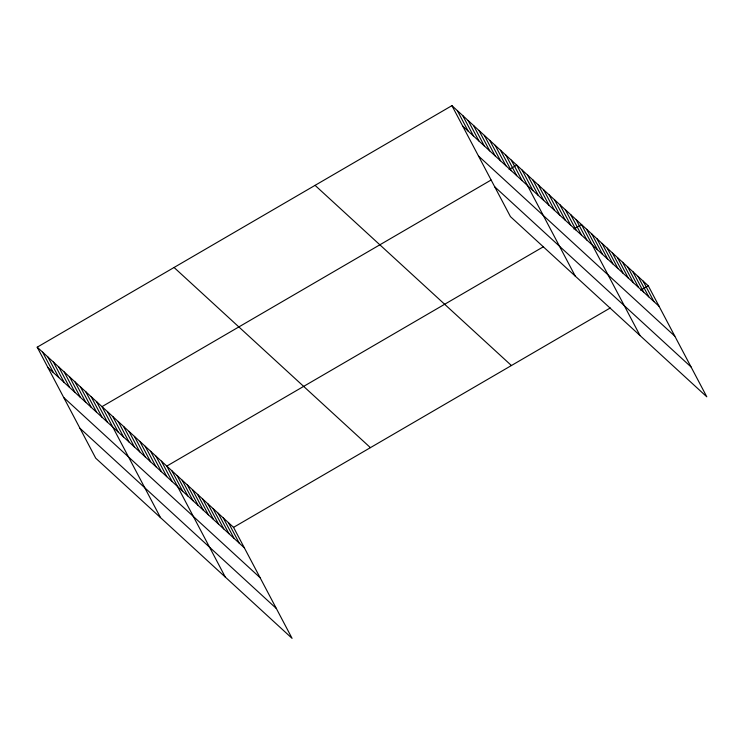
<?xml version="1.0" encoding="UTF-8"?>
<svg xmlns="http://www.w3.org/2000/svg" width="744" height="744" viewBox="0 0 744 744"><rect width="100%" height="100%" fill="white"/><g stroke="black" fill="none" stroke-linecap="round" stroke-linejoin="round"><path stroke-width="1.12" d="M37.2 347.188L233.551 527.356L292.076 638.352L95.716 458.174L37.2 347.188L451.924 105.648L648.284 285.826L706.8 396.812L510.449 216.643L451.924 105.648M491.059 180.048L101.993 406.643L160.518 517.638M509.119 169.539L516.727 165.103L575.242 276.098M543.501 246.701L166.796 466.097L225.311 577.093M573.912 228.994L581.52 224.567L640.035 335.553M233.551 527.356L610.266 307.96M640.677 290.253L648.284 285.826M462.712 126.108L659.063 306.277M478.466 155.989L674.817 336.158M494.695 186.772L691.046 366.941M315.065 185.358L511.416 365.527M174.059 267.477L370.41 447.646M47.988 367.638L244.339 547.817M63.742 397.519L260.093 577.688M79.971 428.302L276.322 608.471M643.141 281.111L653.929 301.571M638.008 276.396L648.796 296.856M632.874 271.681L643.662 292.141M627.741 266.975L638.529 287.426M622.607 262.26L633.386 282.72M617.464 257.545L628.252 278.005M612.331 252.839L623.119 273.29M607.197 248.124L617.985 268.584M602.063 243.409L612.851 263.869M596.93 238.703L607.709 259.154M591.787 233.988L602.575 254.448M586.653 229.273L597.441 249.733M576.116 219.61L586.904 240.07M570.722 214.653L581.51 235.113M565.319 209.696L576.107 230.156M559.925 204.749L570.704 225.2M554.522 199.792L565.31 220.252M549.119 194.835L559.906 215.295M543.725 189.878L554.503 210.338M538.321 184.93L549.109 205.381M532.918 179.974L543.706 200.424M527.524 175.017L538.312 195.477M522.121 170.06L532.909 190.52M511.323 160.155L522.111 180.606M505.92 155.198L516.708 175.658M500.526 150.242L511.314 170.702M495.123 145.285L505.911 165.745M489.729 140.337L500.507 160.788M484.325 135.38L495.113 155.84M478.922 130.423L489.71 150.883M473.528 125.466L484.307 145.926M468.125 120.519L478.913 140.969M462.722 115.562L473.51 136.022M457.328 110.605L468.116 131.065M228.417 522.641L239.205 543.101M223.284 517.936L234.072 538.386M218.15 513.221L228.929 533.681M213.007 508.505L223.795 528.965M207.874 503.79L218.662 524.25M202.74 499.084L213.528 519.535M197.606 494.369L208.394 514.829M192.473 489.654L203.252 510.114M187.339 484.949L198.118 505.399M182.196 480.233L192.984 500.693M177.063 475.518L187.851 495.978M171.929 470.812L182.717 491.263M161.392 461.141L172.18 481.601M155.998 456.184L166.777 476.644M150.595 451.236L161.383 471.687M145.192 446.279L155.98 466.739M139.798 441.322L150.576 461.782M134.394 436.365L145.182 456.825M128.991 431.418L139.779 451.868M123.597 426.461L134.385 446.921M118.194 421.504L128.982 441.964M112.8 416.547L123.578 437.007M107.396 411.599L118.184 432.05M96.599 401.686L107.387 422.146M91.196 396.729L101.984 417.189M85.802 391.781L96.581 412.232M80.399 386.824L91.186 407.284M74.995 381.867L85.783 402.327M69.601 376.91L80.38 397.37M64.198 371.963L74.986 392.413M58.795 367.006L69.583 387.457M53.401 362.049L64.189 382.509M47.997 357.092L58.785 377.552M42.603 352.135L53.382 372.595"/></g></svg>
